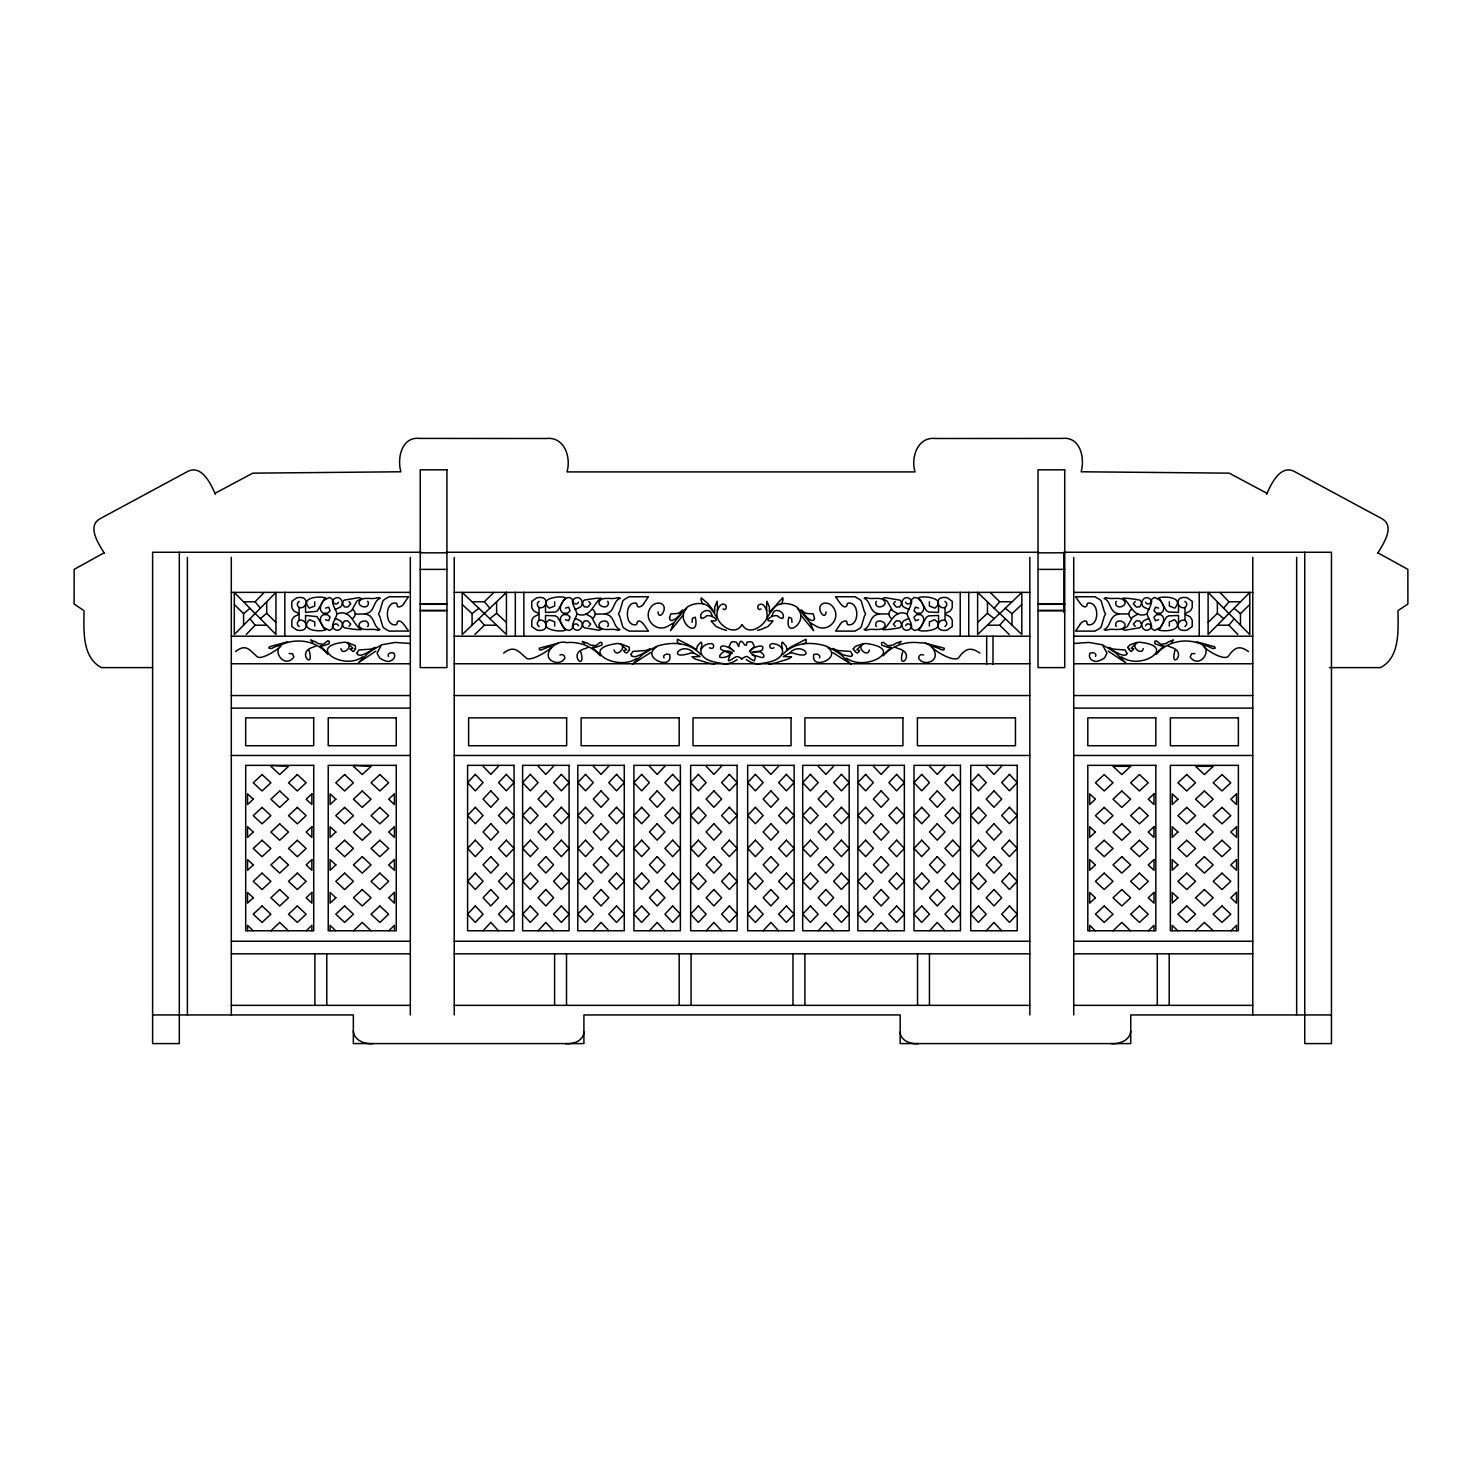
<?xml version="1.0" encoding="UTF-8"?>
<svg xmlns="http://www.w3.org/2000/svg" width="1482" height="1482" viewBox="0 0 1482 1482"><rect width="100%" height="100%" fill="white"/><g stroke="black" fill="none" stroke-linecap="round" stroke-linejoin="round"><path stroke-width="1.5" d="M738.592 646.467C741.148 632.314 745.613 652.802 747.021 642.206L749.596 641.706A12.338 12.338 0 0 1 752.319 642.188L754.412 646.56L749.466 651.469C750.929 647.467 767.305 642.114 761.767 650.468C736.461 657.86 761.489 645.43 763.897 656.063L763.582 657.36L761.285 657.471L751.93 654.581L755.468 656.748L754.375 660.861C746.428 657.804 749.262 653.784 741.389 659.008M583.908 1032.083C583.463 1040.864 573.126 1044.439 565.587 1043.587M1130.747 1030.879C1130.266 1040.457 1119.077 1044.477 1110.833 1043.587M325.503 608.12L328.708 607.157L330.097 610.862L327.485 613.178L323.261 613.196C317.852 609.899 321.149 604.008 323.687 600.414L329.467 597.376L332.635 599.413C331.542 604.526 335.803 608.676 336.951 613.937C335.803 619.198 331.542 623.348 332.635 628.461L329.467 630.498L323.687 627.46C321.149 623.866 317.852 617.975 323.261 614.678L327.485 614.697L330.097 617.012L328.708 620.717L325.503 619.754M545.506 605.49L545.506 612.418L555.398 612.01L557.64 610.64L564.012 599.562A34.179 34.179 0 0 1 565.92 598.339L569.421 597.376L572.589 599.413C571.367 604.675 576.239 608.769 576.868 614.27C575.535 619.346 571.552 623.459 572.589 628.461L569.421 630.498L565.846 629.517A34.179 34.179 0 0 1 564.012 628.312L557.64 617.234L555.398 615.864L545.524 615.456L545.506 622.384M938.569 622.384L938.569 615.456L928.677 615.864L926.417 617.234L920.063 628.312A34.179 34.179 0 0 1 918.136 629.535L914.635 630.498L911.486 628.461C912.56 623.348 908.299 619.198 907.151 613.937C908.299 608.676 912.56 604.526 911.486 599.413L914.635 597.376L918.229 598.357A34.179 34.179 0 0 1 920.063 599.562L926.417 610.64L928.677 612.01L938.551 612.418L938.569 605.49M1158.572 619.754L1155.367 620.717L1153.959 617.012L1156.571 614.697L1160.814 614.678C1166.204 617.975 1162.925 623.866 1160.369 627.46L1154.608 630.498L1151.44 628.461C1152.514 623.348 1148.272 619.198 1147.105 613.937C1148.272 608.676 1152.514 604.526 1151.44 599.413L1154.608 597.376L1160.369 600.414C1162.925 604.008 1166.204 609.899 1160.814 613.196L1156.571 613.178L1153.959 610.862L1155.367 607.157L1158.572 608.12M791.981 622.329L791.629 618.383L788.813 617.197C783.422 640.761 809.969 621.273 797.409 608.435M338.507 602.174C336.84 606.49 330.356 602.34 334.043 598.932C340.971 593.541 346.214 605.86 338.229 608.065A26.695 26.695 0 0 1 335.488 609.287L335.228 609.398M578.462 602.174C576.794 606.49 570.329 602.34 574.016 598.932C580.944 593.541 586.168 605.86 578.184 608.065A26.695 26.695 0 0 1 575.442 609.287L575.201 609.398M905.595 625.7C907.28 621.384 913.746 625.534 910.059 628.942C903.131 634.333 897.907 622.014 905.873 619.809A26.695 26.695 0 0 1 908.633 618.587L908.874 618.494M1145.567 625.7C1147.235 621.384 1153.7 625.534 1150.013 628.942C1143.085 634.333 1137.861 622.014 1145.845 619.809A26.695 26.695 0 0 1 1148.587 618.587L1148.828 618.494M717.103 610.343L717.14 610.176A34.66 34.66 0 0 0 717.584 608.287L717.103 601.266L714.732 606.953L714.713 612.344L707.822 603.507L701.264 597.857A26.88 26.88 0 0 0 701.06 599.858L702.079 603.081A8.262 8.262 0 0 0 703.024 603.73L703.079 603.767M761.044 609.009L759.303 609.658L757.95 608.194A4.705 4.705 0 0 1 758.173 605.434C764.823 599.728 769.325 614.919 766.009 619.809C761.359 627.738 748.188 635.426 742.186 624.756M1095.494 656.396L1095.735 655.822A2.26 2.26 0 0 0 1095.476 653.97L1093.401 652.617L1090.159 653.043C1086.954 658.397 1094.438 663.51 1099.292 660.602A17.562 17.562 0 0 0 1104.59 657.786L1106.98 653.173L1103.071 645.856M565.457 608.12L568.662 607.157L570.07 610.862L567.458 613.178L563.216 613.196C557.806 609.899 561.104 604.008 563.66 600.414C574.96 594.06 533.335 596.153 549.34 608.157L554.676 606.008L554.676 601.785M918.618 619.754L915.394 620.717L914.005 617.012L916.617 614.697L920.859 614.678C926.25 617.975 922.971 623.866 920.415 627.46C909.411 633.796 950.536 631.758 934.734 619.717L929.399 621.866L929.381 626.089M819.416 657.841L819.694 657.267A2.186 2.186 0 0 0 819.398 655.415L817.249 654.062L813.84 654.47C809.95 671.253 843.128 657.952 827.382 647.301M771.677 616.086L771.733 615.938A32.974 32.974 0 0 1 772.604 614.233C774.03 606.768 785.349 611.862 783.144 617.457M700.764 648.745L700.819 648.634A16.524 16.524 0 0 0 701.449 647.208L701.912 643.873A4.427 4.427 0 0 0 700.949 642.077L697.262 646.189L696.503 649.764A201.293 201.293 0 0 0 692.094 646.671L677.515 639.279A11.282 11.282 0 0 0 677.311 640.261L677.33 642.317L679.145 643.41A16.45 16.45 0 0 0 680.09 643.744L680.164 643.762M766.954 618.013L769.843 613.307A77.675 77.675 0 0 1 773.956 607.99C779.069 601.544 790.128 602.785 796.482 606.823A27.936 27.936 0 0 1 797.742 607.898L808.802 621.088A35.383 35.383 0 0 1 811.043 624.811L813.581 630.702L801.095 615.363M1266.536 494.395C1270.871 484.614 1280.226 463.885 1294.601 471.609L1381.872 518.681C1395.822 526.314 1382.65 544.876 1377.556 553.453M658.027 611.899C658.823 622.051 669.382 606.972 661.083 603.582A3.816 3.816 0 0 0 659.601 603.081L656.452 603.322A9.281 9.281 0 0 0 651.302 606.638C641.595 618.531 656.619 634.111 668.864 625.589A41.329 41.329 0 0 0 673.217 623.014L673.588 622.755M340.916 648.505C341.934 656.934 355.958 644.948 345.176 642.188C304.829 645.707 343.379 671.457 362.682 656.73M774.03 647.745C768.713 650.802 767.972 642.021 774.178 643.799A10.856 10.856 0 0 1 778.847 645.43L780.236 646.523A7.818 7.818 0 0 1 782.644 651.413C781.255 661.38 766.398 662.528 758.376 663.936A21.897 21.897 0 0 1 749.577 661.694L746.372 659.675M741.889 624.756C735.554 635.926 720.882 627.071 717.418 618.05C715.324 613.252 719.919 599.802 725.902 605.434A4.705 4.705 0 0 1 726.124 608.194L724.772 609.658L723.031 609.009M682.98 615.363L670.494 630.702L673.032 624.811A35.383 35.383 0 0 1 675.273 621.088L686.333 607.898A27.936 27.936 0 0 1 687.574 606.823C693.947 602.803 705.006 601.544 710.1 607.99A77.675 77.675 0 0 1 714.231 613.307L717.103 618.013M1215.129 647.986L1214.629 646.782L1196.567 641.78M1175.004 650.32C1168.928 671.216 1188.805 652.136 1170.761 647.134A49.814 49.814 0 0 0 1167.964 645.948L1167.723 645.856M1223.687 608.231L1228.948 601.766L1240.304 601.766M1217.556 625.2L1228.911 625.2L1234.154 618.735M902.76 651.747C896.388 672.735 917.191 653.469 898.314 648.579A53.593 53.593 0 0 0 895.387 647.375L895.128 647.282M994.163 608.231L999.739 601.766L1011.798 601.766M987.642 625.2L999.702 625.2L1005.278 618.735M789.628 653.099L789.999 652.691A25.842 25.842 0 0 1 791.647 651.098C803.929 642.54 816.304 661.028 792.462 652.932A11.708 11.708 0 0 0 788.887 653.506L783.293 656.526L788.461 656.73A75.341 75.341 0 0 1 791.536 656.822L790.943 657.341A41.533 41.533 0 0 1 788.165 659.064L775.086 663.047A193.623 193.623 0 0 1 769.454 663.88L768.954 663.955M314.758 626.052L314.721 621.866L309.386 619.717C298.401 631.462 323.15 632.073 325.966 629.535A34.179 34.179 0 0 1 324.058 628.312L317.074 616.623L305.57 615.456M1169.354 601.785L1169.354 606.008L1174.689 608.157C1185.656 596.412 1160.925 595.801 1158.109 598.339A34.179 34.179 0 0 1 1160.017 599.562L1166.371 610.64L1168.631 612.01L1178.505 612.418L1178.523 605.49M538.188 930.733L545.839 922.397L553.49 930.733M593.374 930.733L601.025 922.397L608.769 930.64M763.249 930.733L770.899 922.397L778.55 930.733M873.472 930.733L881.123 922.397L888.774 930.733M929.585 930.733L937.235 922.397L944.886 930.733M986.308 930.733L993.959 922.397L1001.61 930.733M483.817 765.36L483.058 766.175L490.82 774.401L498.563 766.175L497.785 765.36M538.837 765.36L538.077 766.175L545.839 774.401L553.583 766.175L552.805 765.36M594.041 765.36L593.282 766.175L601.044 774.401L608.769 766.175L608.009 765.36M650.153 765.36L649.394 766.175L657.156 774.401L664.899 766.175L664.121 765.36M706.877 765.36L706.117 766.175L713.879 774.401L721.623 766.175L720.845 765.36M763.897 765.36L763.137 766.175L770.899 774.401L778.643 766.175L777.883 765.36M818.935 765.36L818.157 766.175L825.937 774.401L833.662 766.175L832.903 765.36M874.121 765.36L873.361 766.175L881.123 774.401L888.867 766.175L888.088 765.36M930.233 765.36L929.473 766.175L937.235 774.401L944.979 766.175L944.201 765.36M986.975 765.36L986.197 766.175L993.977 774.401L1001.702 766.175L1000.943 765.36M243.77 601.766L255.126 601.766L264.037 592.504M246.253 634.463L255.163 625.2L266.519 625.2M1156.293 654.451C1166.26 641.91 1183.877 638.149 1198.716 643.151C1215.425 647.634 1199.883 670.346 1190.194 657.045L1191.584 653.71L1194.9 653.562M498.452 930.733L490.801 922.397L483.151 930.733M664.788 930.733L657.137 922.397L649.487 930.733M721.53 930.733L713.879 922.397L706.229 930.733M833.569 930.733L825.919 922.397L818.268 930.733M782.718 654.581C793.518 642.28 811.358 641.41 826.03 646.078A42.274 42.274 0 0 1 827.697 646.819L834.737 650.654A130.101 130.101 0 0 1 841.016 654.711L851.094 664.195L832.773 652.562M1208.238 622.347L1217.37 613.307L1217.37 601.766M1240.471 625.2L1240.471 613.659L1249.604 604.619M883.142 655.896C892.405 645.022 906.854 640.854 920.767 642.929C933.03 641.039 942.848 660.361 927.047 662.51A10.745 10.745 0 0 1 920.785 660.787L918.673 658.49L918.97 656.452A3.557 3.557 0 0 1 921.582 654.562L923.582 654.988M1157.775 651.987L1163.944 645.856A50.592 50.592 0 0 0 1160.517 645.819L1154.83 643.688L1154.811 641.243L1156.386 640.854L1160.684 644.318L1166.112 643.521A31.659 31.659 0 0 1 1168.446 641.873L1173.503 639.983L1171.299 642.336M472.258 601.766L484.318 601.766L493.784 592.504M474.907 634.463L484.373 625.2L496.414 625.2M352.79 618.439L352.883 618.346A15.32 15.32 0 0 0 353.846 617.309L354.809 615.845A8.892 8.892 0 0 0 355.198 614.159L364.831 613.956A26.25 26.25 0 0 1 366.684 614.437C374.668 616.123 373.334 627.09 379.985 629.591A11.486 11.486 0 0 1 378.058 630.276C372.63 628.146 367.592 630.554 361.96 628.831C352.475 623.125 369.111 616.234 368.407 625.571A3.075 3.075 0 0 1 367.517 626.534M592.763 618.439L592.837 618.346A15.32 15.32 0 0 0 593.8 617.309L594.764 615.845A8.892 8.892 0 0 0 595.153 614.159L604.786 613.956A26.25 26.25 0 0 1 606.657 614.437C614.678 616.104 613.252 627.127 619.939 629.591A11.486 11.486 0 0 1 618.031 630.276C612.603 628.146 607.546 630.554 601.914 628.831C592.43 623.125 609.065 616.234 608.361 625.571A3.075 3.075 0 0 1 607.49 626.534M891.219 609.528L891.312 609.435A15.32 15.32 0 0 0 890.256 610.565L889.311 612.029A8.892 8.892 0 0 0 888.904 613.715L888.904 614.159A8.892 8.892 0 0 0 889.311 615.845L890.256 617.309A15.32 15.32 0 0 0 891.219 618.346L891.312 618.439M1131.174 609.528L1131.266 609.435A15.32 15.32 0 0 0 1130.229 610.565L1129.265 612.029A8.892 8.892 0 0 0 1128.858 613.715L1128.876 614.159A8.892 8.892 0 0 0 1129.265 615.845L1130.229 617.309A15.32 15.32 0 0 0 1131.174 618.346L1131.266 618.439M999.868 613.233L977.62 634.481L977.62 592.43L999.813 613.641M999.572 613.733L1021.82 592.485L1021.82 634.537L999.628 613.326M271.021 930.752L279.709 922.415L288.397 930.752M884.698 653.414L891.164 647.282A55.556 55.556 0 0 0 887.57 647.264L881.623 645.115L881.586 642.669L883.235 642.28L887.737 645.744L893.424 644.948A33.215 33.215 0 0 1 895.888 643.299L901.167 641.41L899.037 643.651M1113.112 930.752L1121.818 922.415L1130.507 930.752M1195.659 930.752L1204.366 922.415L1213.165 930.659M554.676 626.089L554.676 621.866L549.34 619.717C533.483 631.74 574.738 633.796 563.66 627.46C561.104 623.866 557.806 617.975 563.216 614.678L567.458 614.697L570.07 617.012L568.662 620.717L565.457 619.754M388.858 930.752L394.416 925.287L394.416 930.752M929.381 601.785L929.399 606.008L934.734 608.157C950.592 596.135 909.337 594.078 920.415 600.414C922.971 604.008 926.25 609.899 920.859 613.196L916.617 613.178L914.005 610.862L915.394 607.157L918.618 608.12M977.749 622.347L987.457 613.307L987.457 601.766M1011.984 625.2L1011.984 613.659L1021.691 604.619M1148.42 930.752L1153.978 925.287L1153.978 930.752M614.104 649.931C615.808 658.842 629.72 645.355 617.901 643.447C576.053 648.579 618.124 672.328 636.908 658.175M686.666 608.435C674.088 621.273 700.634 640.761 695.262 617.197L692.427 618.383L692.075 622.329M253.107 930.752L247.55 925.287L247.55 930.752M335.654 930.752L330.097 925.287L330.097 930.752M370.945 930.752L362.256 922.415L353.568 930.752M1095.198 930.752L1089.659 925.287L1089.659 930.752M1177.745 930.752L1172.206 925.287L1172.206 930.752M782.292 598.283L769.362 612.344L769.343 606.953L766.954 601.266L766.49 608.287A34.66 34.66 0 0 0 766.916 610.176L766.954 610.343M243.585 625.2L243.585 613.659L249.939 608.324M260.332 618.642L266.704 613.307L266.704 601.766M472.073 625.2L472.073 613.659L478.834 608.324M489.857 618.642L496.618 613.307L496.618 601.766M737.11 659.675L733.905 661.694A21.897 21.897 0 0 1 725.106 663.936C717.084 662.547 702.227 661.38 700.819 651.413A7.818 7.818 0 0 1 703.246 646.523L704.617 645.43A10.856 10.856 0 0 1 709.304 643.799C715.51 642.021 714.75 650.802 709.433 647.745M375.835 651.117L358.366 662.769L367.869 653.358A123.784 123.784 0 0 1 373.816 649.32L380.67 645.392A39.884 39.884 0 0 1 382.208 644.67L395.342 642.428L410.329 643.521M782.7 597.931L782.811 597.857A26.88 26.88 0 0 1 782.996 599.858L781.977 603.081A8.262 8.262 0 0 1 781.051 603.73L781.051 603.73M650.691 652.562L632.388 664.195L642.447 654.711A130.101 130.101 0 0 1 648.745 650.654L655.785 646.819A42.274 42.274 0 0 1 657.452 646.078C672.124 641.41 689.964 642.28 700.764 654.581M539.152 601.359L537.781 602.674A2.983 2.983 0 0 0 537.466 605.286L538.225 606.712A3.186 3.186 0 0 0 539.022 607.453C543.042 609.306 547.729 604.119 545.58 600.21A4.279 4.279 0 0 0 543.598 598.135L541.263 597.505A12.93 12.93 0 0 0 536.725 597.857L531.779 601.359L531.816 607.546A12.301 12.301 0 0 0 534.168 611.232L539.04 613.585L539.04 607.509M380.152 598.357C373.056 600.784 374.798 611.788 366.684 613.437A26.25 26.25 0 0 1 364.831 613.918L364.831 613.918M620.106 598.357C612.937 600.747 614.808 611.825 606.657 613.437A26.25 26.25 0 0 1 604.786 613.918L604.619 613.937M299.197 601.359L297.826 602.674A2.983 2.983 0 0 0 297.512 605.286L298.271 606.712A3.186 3.186 0 0 0 299.068 607.453C303.088 609.306 307.774 604.119 305.625 600.21A4.279 4.279 0 0 0 303.643 598.135L301.309 597.505A12.93 12.93 0 0 0 296.752 597.857L291.824 601.359L291.861 607.546A12.301 12.301 0 0 0 294.196 611.232L299.086 613.585L299.086 607.509M944.923 626.515L946.276 625.2A2.983 2.983 0 0 0 946.609 622.588L945.849 621.162A3.186 3.186 0 0 0 945.053 620.421C941.033 618.568 936.346 623.755 938.477 627.664A4.279 4.279 0 0 0 940.459 629.739L942.811 630.369A12.93 12.93 0 0 0 947.35 630.017L952.278 626.515L952.259 620.328A12.301 12.301 0 0 0 949.906 616.642L945.071 614.289L945.016 620.365M1184.878 626.515L1186.248 625.2A2.983 2.983 0 0 0 1186.563 622.588L1185.804 621.162A3.186 3.186 0 0 0 1185.007 620.421C1180.987 618.568 1176.3 623.755 1178.449 627.664A4.279 4.279 0 0 0 1180.432 629.739L1182.766 630.369A12.93 12.93 0 0 0 1187.304 630.017L1192.232 626.515L1192.213 620.328A12.301 12.301 0 0 0 1189.861 616.642L1184.989 614.289L1184.989 620.365M289.175 653.562L292.491 653.71L293.862 657.045C284.192 670.346 268.65 647.634 285.341 643.151C300.179 638.149 317.815 641.91 327.781 654.451M104.092 552.823L74.137 569.384L74.1 604.008L84.011 610.658C83.955 629.702 81.529 657.045 101.424 667.604L152.609 667.604M214.909 493.358L252.811 473.147L400.881 471.776C396.935 458.142 401.696 436.319 419.721 438.413L546.413 438.505C564.457 436.43 571.311 457.419 566.976 471.906L915.024 471.906C910.689 457.419 917.543 436.43 935.587 438.505L1062.279 438.413C1080.304 436.319 1085.065 458.142 1081.119 471.776L1229.189 473.147L1267.091 493.358M559.9 654.988L561.9 654.562A3.557 3.557 0 0 1 564.512 656.452L564.809 658.49L562.697 660.787A10.745 10.745 0 0 1 556.417 662.51C538.318 658.879 553.935 638.649 566.735 642.632C579.481 641.373 591.892 646.319 600.34 655.896M349.03 626.312L350.752 624.126L347.733 620.81L344.361 620.995L342.731 623.922A4.076 4.076 0 0 0 344.454 627.812C349.937 628.757 355.717 629.776 361.182 629.683C353.661 625.497 350.864 608.435 336.951 613.937M1135.212 601.507L1133.322 603.748L1136.342 607.064L1139.714 606.879L1141.344 603.952A4.076 4.076 0 0 0 1139.621 600.062C1134.119 599.117 1128.339 598.117 1122.874 598.191C1130.303 602.303 1133.248 619.457 1147.105 613.937M380.985 645.856L377.076 653.173L379.485 657.786A17.562 17.562 0 0 0 384.764 660.602C389.618 663.51 397.12 658.397 393.897 653.043L390.655 652.617L388.599 653.97A2.26 2.26 0 0 0 388.321 655.822L388.58 656.396M656.1 647.301C640.354 657.952 673.532 671.253 669.642 654.47L666.233 654.062L664.066 655.396A2.186 2.186 0 0 0 663.788 657.267L664.047 657.841M539.022 620.421C543.042 618.568 547.729 623.755 545.58 627.664A4.279 4.279 0 0 1 543.598 629.739L541.263 630.369A12.93 12.93 0 0 1 536.725 630.017L531.779 626.515L531.816 620.328A12.301 12.301 0 0 1 534.168 616.642L539.04 614.289L539.04 620.365A3.186 3.186 0 0 0 538.225 621.162L537.466 622.588A2.983 2.983 0 0 0 537.781 625.2L539.152 626.515M345.88 613.937L351.512 610.751L356.884 601.136L361.589 598.617L359.366 597.598L344.454 600.062A4.076 4.076 0 0 0 342.731 603.952L344.361 606.879L347.733 607.064L350.752 603.748L349.03 601.562M576.924 613.937C590.781 619.457 593.708 602.303 601.155 598.191C595.69 598.098 589.91 599.117 584.408 600.062A4.076 4.076 0 0 0 582.685 603.952L584.316 606.879L587.687 607.064L590.707 603.748L588.817 601.507M907.151 613.937C893.275 608.417 890.349 625.571 882.92 629.683C888.385 629.776 894.165 628.757 899.667 627.812A4.076 4.076 0 0 0 901.389 623.922L899.759 620.995L896.369 620.81L893.368 624.126L895.258 626.367M1138.195 613.937L1132.563 617.123L1127.191 626.738L1122.485 629.257L1124.69 630.276L1139.621 627.812A4.076 4.076 0 0 0 1141.344 623.922L1139.714 620.995L1136.342 620.81L1133.322 624.126L1135.212 626.367M588.817 626.367L590.707 624.126L587.687 620.81L584.316 620.995L582.685 623.922A4.076 4.076 0 0 0 584.408 627.812L599.339 630.276L601.544 629.257L596.838 626.738L591.466 617.123L585.835 613.937M895.258 601.507L893.368 603.748L896.369 607.064L899.759 606.879L901.389 603.952A4.076 4.076 0 0 0 899.667 600.062L884.735 597.598L882.531 598.617L887.236 601.136L892.59 610.751L898.24 613.937M316.351 645.856L316.092 645.948A49.814 49.814 0 0 0 313.295 647.134C295.27 652.136 315.129 671.216 309.053 650.32M588.354 647.282L588.095 647.375A53.593 53.593 0 0 0 585.168 648.579C566.532 653.247 586.742 672.791 580.833 651.876M1073.728 643.521L1088.733 642.428L1101.848 644.67A39.884 39.884 0 0 1 1103.386 645.392L1110.24 649.32A123.784 123.784 0 0 1 1116.205 653.358L1125.709 662.769L1108.24 651.117M803.3 643.762L803.392 643.744A16.45 16.45 0 0 0 804.337 643.41L806.152 642.317L806.171 640.261A11.282 11.282 0 0 0 805.967 639.279L791.388 646.671A201.293 201.293 0 0 0 786.979 649.764L786.238 646.282L782.515 642.077A4.427 4.427 0 0 0 781.57 643.873L782.033 647.208A16.524 16.524 0 0 0 782.663 648.634L782.718 648.745M235.49 651.617C246.253 643.058 249.55 650.283 257.553 657.008C264.518 660.972 297.011 636.26 271.484 648.523A16.228 16.228 0 0 1 269.724 648.375L269.372 648.301M287.508 641.78L269.446 646.782L268.946 647.986M757.58 630.387L757.913 630.295A74.396 74.396 0 0 0 761.748 629.183L767.954 626.497L773.048 621.014A26.713 26.713 0 0 0 770.862 620.865C761.767 621.718 775.938 611.64 779.236 617.42A98.534 98.534 0 0 1 781.792 618.402L782.237 618.55A6.039 6.039 0 0 0 783.144 617.457M503.639 653.062C514.699 644.577 518.422 651.635 526.758 658.453C533.89 662.454 568.199 637.686 541.356 649.968A17.803 17.803 0 0 1 539.504 649.801L539.207 648.208L558.14 643.207M1214.703 648.301L1214.351 648.375A16.228 16.228 0 0 1 1212.591 648.523C1186.73 635.797 1221.001 662.973 1228.207 656.415C1234.413 647.671 1239.1 644.707 1248.585 651.617M888.607 613.937L879.289 613.956A26.25 26.25 0 0 0 877.418 614.437C869.452 616.142 870.731 627.071 864.117 629.591A11.486 11.486 0 0 0 866.044 630.276C871.472 628.146 876.51 630.554 882.16 628.831C891.627 623.125 875.01 616.234 875.714 625.571A3.075 3.075 0 0 0 876.584 626.534M1128.58 613.937L1119.243 613.956A26.25 26.25 0 0 0 1117.372 614.437C1109.444 616.142 1110.666 627.071 1104.09 629.591A11.486 11.486 0 0 0 1105.998 630.276C1111.426 628.146 1116.483 630.554 1122.115 628.831C1131.6 623.125 1114.964 616.234 1115.668 625.571A3.075 3.075 0 0 0 1116.539 626.534M421.536 552.267L152.609 552.267L152.609 1043.587L179.322 1043.587L179.322 552.267M446.045 552.267L1038.512 552.267M420.221 552.823L446.934 552.823M1038.03 552.823L1064.724 552.823M420.221 569.384L446.934 569.384M1038.03 569.384L1064.724 569.384M231.303 592.374L410.329 592.374M454.233 592.374L1029.842 592.374M1073.728 592.374L1252.772 592.374M420.221 604.008L446.934 604.008M1038.03 604.008L1064.724 604.008M420.221 604.285L446.934 604.285M1038.03 604.285L1064.724 604.285M420.221 610.454L446.934 610.454M1038.03 610.454L1064.724 610.454M420.221 610.658L446.934 610.658M1038.03 610.658L1064.724 610.658M305.57 612.418L317.074 611.251L324.039 599.562A34.179 34.179 0 0 1 325.966 598.339C323.15 595.801 298.401 596.412 309.386 608.157L314.721 606.008L314.758 601.822M231.303 636.204L410.329 636.204M454.233 636.204L1029.842 636.204M1073.728 636.204L1252.772 636.204M231.303 663.769L410.329 663.769M454.233 663.769L1029.842 663.769M1073.728 663.769L1252.772 663.769M1329.391 667.604L1380.576 667.604C1400.471 657.045 1398.045 629.702 1397.989 610.658L1407.9 604.008L1407.863 569.384L1377.908 552.823M231.303 695.54L410.329 695.54M454.233 695.54L1029.842 695.54M1073.728 695.54L1252.772 695.54M231.303 708.118L410.329 708.118M1073.728 708.118L1252.772 708.118M231.303 755.468L410.329 755.468M454.233 755.468L1029.842 755.468M1073.728 755.468L1252.772 755.468M231.303 941.237L410.329 941.237M454.233 941.237L1029.842 941.237M1073.728 941.237L1252.772 941.237M231.303 953.815L410.329 953.815M454.233 953.815L1029.842 953.815M1073.728 953.815L1252.772 953.815M231.303 1005.352L410.329 1005.352M454.233 1005.352L1029.842 1005.352M1073.728 1005.352L1252.772 1005.352M152.609 1014.948L353.364 1014.948L353.327 1043.587L583.908 1043.587L583.908 1014.948L900.167 1014.948L900.167 1043.587L1130.747 1043.587L1130.747 1014.948L1331.466 1014.948M918.47 1043.587C910.93 1044.439 900.611 1040.864 900.167 1032.083M373.242 1043.587C364.98 1044.477 353.809 1040.457 353.327 1030.879M595.449 613.937L595.153 613.715A8.892 8.892 0 0 0 594.764 612.029L593.8 610.565A15.32 15.32 0 0 0 592.837 609.528L592.837 609.528M355.495 613.937L355.198 613.715A8.892 8.892 0 0 0 354.791 612.029L353.846 610.565A15.32 15.32 0 0 0 352.883 609.528L352.883 609.528M1119.41 613.937L1119.243 613.918A26.25 26.25 0 0 1 1117.372 613.437C1109.351 611.881 1110.796 600.525 1104.071 598.469A11.486 11.486 0 0 1 1105.998 597.598C1111.426 599.728 1116.483 597.32 1122.115 599.043C1131.6 604.749 1114.964 611.64 1115.668 602.303A3.075 3.075 0 0 1 1116.539 601.34M879.456 613.937L879.289 613.918A26.25 26.25 0 0 1 877.418 613.437C869.378 611.77 870.842 600.747 864.117 598.283A11.486 11.486 0 0 1 866.044 597.598C871.472 599.728 876.51 597.32 882.16 599.043C891.627 604.749 875.01 611.64 875.714 602.303A3.075 3.075 0 0 1 876.584 601.34M714.528 663.955L714.028 663.88A193.623 193.623 0 0 1 708.396 663.047L695.317 659.064A41.533 41.533 0 0 1 692.539 657.341L691.946 656.822A75.341 75.341 0 0 1 695.021 656.73L700.189 656.526L694.595 653.506A11.708 11.708 0 0 0 691.02 652.932C667.178 661.028 679.553 642.54 691.835 651.098A25.842 25.842 0 0 1 693.465 652.691L693.854 653.099M742.093 659.008C735.609 654.118 735.739 657.749 729.088 660.861L728.292 660.175C732.33 647.041 731.608 659.064 719.9 657.36L719.585 656.063C726.699 642.762 743.871 661.361 720.604 649.153C719.4 642.039 732.219 648.505 734.016 651.469L729.07 646.56L731.163 642.188A12.338 12.338 0 0 1 733.886 641.706L736.461 642.206L738.573 646.448M925.342 643.207L944.275 648.208L943.978 649.801A17.803 17.803 0 0 1 942.126 649.968C914.931 637.241 951.111 664.455 958.502 657.86C965.004 649.005 970.08 646.245 979.843 653.062M726.495 630.387L726.161 630.295A74.396 74.396 0 0 1 722.308 629.183L716.102 626.497L711.101 620.995A26.713 26.713 0 0 1 713.194 620.865C722.308 621.718 708.137 611.64 704.839 617.42A98.534 98.534 0 0 0 702.283 618.402L701.912 618.55A6.039 6.039 0 0 1 700.912 617.457M846.555 658.175C865.358 672.328 907.41 648.579 865.562 643.447C853.743 645.355 867.674 658.823 869.378 649.931M1148.828 609.398L1148.587 609.287A26.695 26.695 0 0 1 1145.845 608.065C1137.064 605.508 1144.363 592.67 1150.643 599.673C1152.848 603.452 1146.92 605.86 1145.567 602.174M908.874 609.398L908.633 609.287A26.695 26.695 0 0 1 905.873 608.065C897.092 605.508 904.409 592.67 910.689 599.673C912.893 603.452 906.965 605.86 905.595 602.174M575.201 618.494L575.442 618.587A26.695 26.695 0 0 1 578.184 619.809C586.965 622.366 579.666 635.204 573.386 628.201C571.163 624.422 577.109 622.014 578.462 625.7M335.228 618.494L335.488 618.587A26.695 26.695 0 0 1 338.229 619.809C347.01 622.366 339.693 635.204 333.413 628.201C331.208 624.422 337.155 622.014 338.507 625.7M1121.392 656.73C1140.677 671.457 1179.246 645.707 1138.88 642.188C1127.932 645.281 1142.474 656.619 1143.196 648.523M1184.878 601.359L1186.248 602.674A2.983 2.983 0 0 1 1186.563 605.286L1185.804 606.712A3.186 3.186 0 0 1 1185.007 607.453C1180.987 609.306 1176.3 604.119 1178.449 600.21A4.279 4.279 0 0 1 1180.432 598.135L1182.766 597.505A12.93 12.93 0 0 1 1187.304 597.857L1192.232 601.359L1192.213 607.546A12.301 12.301 0 0 1 1189.861 611.232L1184.989 613.585L1184.989 607.509M944.923 601.359L946.276 602.674A2.983 2.983 0 0 1 946.609 605.286L945.849 606.712A3.186 3.186 0 0 1 945.053 607.453C941.033 609.306 936.346 604.119 938.477 600.21A4.279 4.279 0 0 1 940.459 598.135L942.811 597.505A12.93 12.93 0 0 1 947.35 597.857L952.278 601.359L952.259 607.546A12.301 12.301 0 0 1 949.906 611.232L945.071 613.585L945.016 607.509M299.197 626.515L297.826 625.2A2.983 2.983 0 0 1 297.512 622.588L298.271 621.162A3.186 3.186 0 0 1 299.068 620.421C303.088 618.568 307.774 623.755 305.625 627.664A4.279 4.279 0 0 1 303.643 629.739L301.309 630.369A12.93 12.93 0 0 1 296.752 630.017L291.824 626.515L291.861 620.328A12.301 12.301 0 0 1 294.196 616.642L299.086 614.289L299.086 620.365M584.63 643.762L582.315 641.41L587.594 643.299A33.215 33.215 0 0 1 590.058 644.948L595.745 645.744L600.229 642.28L601.896 642.669L601.859 645.115L595.912 647.245A55.556 55.556 0 0 0 592.318 647.282L598.784 653.414M312.776 642.336L310.572 639.983L315.61 641.873A31.659 31.659 0 0 1 317.963 643.521L323.391 644.318L327.67 640.854L329.263 641.243L329.226 643.688L323.539 645.819A50.592 50.592 0 0 0 320.131 645.856L326.281 651.987M810.487 622.755L810.839 623.014A41.329 41.329 0 0 0 815.211 625.589C827.438 634.111 842.461 618.531 832.754 606.638A9.281 9.281 0 0 0 827.604 603.322L824.455 603.081A3.816 3.816 0 0 0 822.992 603.563C814.748 606.916 825.103 622.051 826.067 611.936M1005.241 608.324L1011.984 613.659M987.457 613.307L994.2 618.642M1234.117 608.324L1240.471 613.659M1217.37 613.307L1223.724 618.642M1230.968 930.752L1236.525 925.287L1236.525 930.752M306.311 930.752L311.868 925.287L311.868 930.752M1169.298 626.052L1169.354 621.866L1174.689 619.717C1185.656 631.462 1160.925 632.073 1158.109 629.535A34.179 34.179 0 0 0 1160.017 628.312L1166.371 617.234L1168.631 615.864L1178.505 615.456L1178.523 622.384M496.618 613.307L506.307 622.347M462.384 604.619L472.073 613.659M990.272 592.504L999.739 601.766M999.702 625.2L1009.168 634.463M266.704 613.307L275.837 622.347M234.452 604.619L243.585 613.659M1228.837 613.326L1249.771 634.592L1249.734 592.485L1208.108 634.481L1208.108 592.43L1229.023 613.641M255.015 613.233L275.948 634.481L275.948 592.43L234.286 634.592L234.341 592.485L255.275 613.733M1220.038 592.504L1228.948 601.766M1228.911 625.2L1237.822 634.463M484.318 601.766L489.912 608.231M478.779 618.735L484.373 625.2M255.126 601.766L260.387 608.231M249.902 618.735L255.163 625.2M700.912 617.457C698.726 611.862 710.026 606.786 711.471 614.233A32.974 32.974 0 0 1 712.323 615.938L712.397 616.086M215.464 494.395C211.129 484.614 201.774 463.885 187.399 471.609L100.128 518.681C86.178 526.314 99.35 544.876 104.444 553.453M1304.753 552.267L1304.753 1043.587L1331.466 1043.587L1331.466 552.267L1063.835 552.267L1063.835 612.418M1296.657 557.362L1296.657 1014.948M1252.772 557.362L1252.772 1014.948M1199.234 592.374L1199.234 636.204M1169.205 953.815L1169.205 1005.352M1157.294 953.815L1157.294 1005.352M1073.728 557.362L1073.728 1014.948M1029.842 557.362L1029.842 1014.948M992.996 636.204L992.996 664.214M986.679 636.204L986.679 664.214M968.746 592.374L968.746 636.204M960.225 592.374L960.225 636.204M929.455 953.815L929.455 1005.352M917.543 953.815L917.543 1005.352M804.893 953.815L804.893 1005.352M792.981 953.815L792.981 1005.352M691.094 953.815L691.094 1005.352M679.182 953.815L679.182 1005.352M566.513 953.815L566.513 1005.352M554.601 953.815L554.601 1005.352M523.85 592.374L523.85 636.204M515.328 592.374L515.328 636.204M454.233 557.362L454.233 1014.948M410.329 557.362L410.329 1014.948M326.781 953.815L326.781 1005.352M314.869 953.815L314.869 1005.352M305.551 605.49L305.551 612.418M305.551 615.456L305.551 622.384M284.84 592.374L284.84 636.204M231.303 557.362L231.303 1014.948M187.399 557.362L187.399 1014.948M379.985 598.283A11.486 11.486 0 0 0 378.058 597.598C372.63 599.728 367.592 597.32 361.96 599.043C352.475 604.749 369.111 611.64 368.407 602.303A3.075 3.075 0 0 0 367.517 601.34M619.939 598.283A11.486 11.486 0 0 0 618.031 597.598C612.603 599.728 607.546 597.32 601.914 599.043C592.43 604.749 609.065 611.64 608.361 602.303A3.075 3.075 0 0 0 607.49 601.34M669.531 617.809C669.938 624.589 678.385 616.957 679.868 614.233A50.925 50.925 0 0 0 682.48 610.769L683.054 609.917L679.201 612.751A8.503 8.503 0 0 1 675.459 613.641L670.883 613.844L669.531 617.809M356.995 652.988L357.959 654.914A4.872 4.872 0 0 1 359.348 655.044C362.256 657.045 379.522 645.17 374.427 647.764A23.971 23.971 0 0 1 370.537 649.153L358.903 649.968L356.995 652.988M630.962 654.414L631.98 656.341A5.354 5.354 0 0 1 633.425 656.47C636.389 658.508 654.599 646.578 649.227 649.19A25.898 25.898 0 0 1 645.152 650.579L632.962 651.413L630.962 654.414M350.197 649.19L353.29 651.654L354.643 649.968A11.597 11.597 0 0 0 354.809 648.931L354.828 648.875A2.223 2.223 0 0 0 355.569 648.82L355.31 645.689L347.066 642.336L352.883 648.282L351.123 648.875A9.133 9.133 0 0 1 350.289 648.875L350.197 649.19M623.829 650.617L624.904 652.302A7.28 7.28 0 0 0 626.553 652.988L628.498 651.413A11.096 11.096 0 0 0 628.664 650.376L628.683 650.32A2.427 2.427 0 0 0 629.461 650.265L629.202 647.115L620.569 643.762L626.645 649.709L624.793 650.32A10.041 10.041 0 0 1 623.922 650.32L623.829 650.617M1127.728 647.412L1128.506 648.82A2.223 2.223 0 0 0 1129.247 648.875L1129.265 648.931A11.597 11.597 0 0 0 1129.432 649.968L1131.266 651.543L1133.823 648.949A9.133 9.133 0 0 1 1132.952 648.875L1131.192 648.282L1136.99 642.336L1129.932 644.874L1127.728 647.412M853.206 648.838L854.021 650.265A2.427 2.427 0 0 0 854.799 650.32L854.818 650.376A11.096 11.096 0 0 0 854.984 651.413L856.911 652.988A7.28 7.28 0 0 0 858.578 652.302L859.579 650.32A10.041 10.041 0 0 1 858.689 650.32L856.837 649.709L862.913 643.762L855.522 646.319L853.206 648.838M403.697 603.711C403.308 605.916 397.12 608.713 397.176 605.675A3.89 3.89 0 0 0 396.454 603.23C384.375 600.414 384.375 627.46 396.454 624.644A3.89 3.89 0 0 0 397.176 622.199C400.64 617.086 406.772 629.294 408.569 631.036L389.099 631.11L384.542 628.498A6.465 6.465 0 0 1 382.764 626.553L379.762 616.271A87.049 87.049 0 0 0 378.54 614.122L378.54 613.752A87.049 87.049 0 0 0 379.762 611.603L382.764 601.322A6.465 6.465 0 0 1 384.56 599.376L389.099 596.764L408.495 596.746L403.697 603.711M643.651 603.711C643.169 605.897 637.316 608.694 637.149 605.675A3.89 3.89 0 0 0 636.408 603.23C624.348 600.414 624.348 627.46 636.408 624.644A3.89 3.89 0 0 0 637.149 622.199C640.595 617.068 646.874 629.424 648.449 631.128L629.072 631.11L624.515 628.498A6.465 6.465 0 0 1 622.718 626.553L619.717 616.271A87.049 87.049 0 0 0 618.494 614.122L618.494 613.752A87.049 87.049 0 0 0 619.717 611.603L622.718 601.322A6.465 6.465 0 0 1 624.515 599.376L629.072 596.764L648.449 596.746L643.651 603.711M840.424 623.941L835.626 631.128L855.003 631.11L859.56 628.498A6.465 6.465 0 0 0 861.357 626.553L864.358 616.271A87.049 87.049 0 0 1 865.581 614.122L865.581 613.752A87.049 87.049 0 0 1 864.358 611.603L861.357 601.322A6.465 6.465 0 0 0 859.56 599.376L855.003 596.764L835.626 596.746C837.2 598.469 843.462 610.806 846.926 605.675A3.89 3.89 0 0 1 847.648 603.23C859.819 600.562 859.801 627.312 847.648 624.644A3.89 3.89 0 0 1 846.926 622.199C846.87 619.235 841.202 621.903 840.424 623.941M1080.378 623.941L1075.58 631.128L1094.957 631.11L1099.514 628.498A6.465 6.465 0 0 0 1101.311 626.553L1104.312 616.271A87.049 87.049 0 0 1 1105.535 614.122L1105.535 613.752A87.049 87.049 0 0 1 1104.312 611.603L1101.311 601.322A6.465 6.465 0 0 0 1099.514 599.376L1094.957 596.764L1075.58 596.746C1077.247 598.598 1083.435 610.788 1086.88 605.675A3.89 3.89 0 0 1 1087.621 603.23C1099.774 600.506 1099.774 627.368 1087.621 624.644A3.89 3.89 0 0 1 1086.88 622.199C1086.825 619.235 1081.156 621.903 1080.378 623.941M814.544 618.605C812.858 624.089 805.93 616.605 804.207 614.233A50.925 50.925 0 0 1 801.595 610.769L801.021 609.917L804.874 612.751A8.503 8.503 0 0 0 808.616 613.641L813.192 613.844L814.544 618.605M1127.08 653.581L1126.098 654.914A4.872 4.872 0 0 0 1124.727 655.044C1121.818 657.045 1104.535 645.133 1109.648 647.764A23.971 23.971 0 0 0 1113.519 649.153L1125.153 649.968L1127.08 653.581M852.52 655.007L851.502 656.341A5.354 5.354 0 0 0 850.057 656.47L843.165 654.803L832.68 648.431L834.255 649.19A25.898 25.898 0 0 0 838.33 650.579L850.52 651.413L852.52 655.007M475.314 774.401L467.571 782.626L475.314 790.851L483.076 782.626L475.314 774.401M475.314 807.301L467.571 815.508L475.314 823.733L483.076 815.508L475.314 807.301M490.82 790.851L483.076 799.076L490.82 807.301L498.563 799.076L490.82 790.851M506.325 774.401L498.563 782.626L506.325 790.851L514.069 782.626L506.325 774.401M530.334 774.401L522.59 782.626L530.334 790.851L538.096 782.626L530.334 774.401M475.314 840.183L467.571 848.408L475.314 856.633L483.076 848.408L475.314 840.183M490.82 823.733L483.076 831.958L490.82 840.183L498.563 831.958L490.82 823.733M506.325 807.301L498.563 815.508L506.325 823.733L514.069 815.508L506.325 807.301M530.334 807.301L522.59 815.508L530.334 823.733L538.096 815.508L530.334 807.301M545.839 790.851L538.096 799.076L545.839 807.301L553.601 799.076L545.839 790.851M561.345 774.401L553.601 782.626L561.345 790.851L569.107 782.626L561.345 774.401M475.314 873.083L467.571 881.29L475.314 889.515L483.076 881.29L475.314 873.083M490.82 856.633L483.076 864.858L490.82 873.083L498.563 864.858L490.82 856.633M506.325 840.183L498.563 848.408L506.325 856.633L514.069 848.408L506.325 840.183M585.538 774.401L577.795 782.626L585.538 790.851L593.282 782.626L585.538 774.401M530.334 840.183L522.59 848.408L530.334 856.633L538.096 848.408L530.334 840.183M545.839 823.733L538.096 831.958L545.839 840.183L553.601 831.958L545.839 823.733M561.345 807.301L553.601 815.508L561.345 823.733L569.107 815.508L561.345 807.301M475.314 905.965L467.571 914.19L475.314 922.415L483.076 914.19L475.314 905.965M490.82 889.515L483.076 897.74L490.82 905.965L498.563 897.74L490.82 889.515M506.325 873.083L498.563 881.29L506.325 889.515L514.069 881.29L506.325 873.083M585.538 807.301L577.795 815.508L585.538 823.733L593.282 815.508L585.538 807.301M601.044 790.851L593.282 799.076L601.044 807.301L608.787 799.076L601.044 790.851M616.549 774.401L608.787 782.626L616.549 790.851L624.293 782.626L616.549 774.401M530.334 873.083L522.59 881.29L530.334 889.515L538.096 881.29L530.334 873.083M545.839 856.633L538.096 864.858L545.839 873.083L553.601 864.858L545.839 856.633M561.345 840.183L553.601 848.408L561.345 856.633L569.107 848.408L561.345 840.183M506.325 905.965L498.563 914.19L506.325 922.415L514.069 914.19L506.325 905.965M641.65 774.401L633.907 782.626L641.65 790.851L649.412 782.626L641.65 774.401M585.538 840.183L577.795 848.408L585.538 856.633L593.282 848.408L585.538 840.183M601.044 823.733L593.282 831.958L601.044 840.183L608.787 831.958L601.044 823.733M616.549 807.301L608.787 815.508L616.549 823.733L624.293 815.508L616.549 807.301M530.334 905.965L522.59 914.19L530.334 922.415L538.096 914.19L530.334 905.965M545.839 889.515L538.096 897.74L545.839 905.965L553.601 897.74L545.839 889.515M561.345 873.083L553.601 881.29L561.345 889.515L569.107 881.29L561.345 873.083M641.65 807.301L633.907 815.508L641.65 823.733L649.412 815.508L641.65 807.301M657.156 790.851L649.412 799.076L657.156 807.301L664.899 799.076L657.156 790.851M672.661 774.401L664.899 782.626L672.661 790.851L680.405 782.626L672.661 774.401M585.538 873.083L577.795 881.29L585.538 889.515L593.282 881.29L585.538 873.083M601.044 856.633L593.282 864.858L601.044 873.083L608.787 864.858L601.044 856.633M616.549 840.183L608.787 848.408L616.549 856.633L624.293 848.408L616.549 840.183M561.345 905.965L553.601 914.19L561.345 922.415L569.107 914.19L561.345 905.965M698.374 774.401L690.631 782.626L698.374 790.851L706.136 782.626L698.374 774.401M641.65 840.183L633.907 848.408L641.65 856.633L649.412 848.408L641.65 840.183M657.156 823.733L649.412 831.958L657.156 840.183L664.899 831.958L657.156 823.733M672.661 807.301L664.899 815.508L672.661 823.733L680.405 815.508L672.661 807.301M585.538 905.965L577.795 914.19L585.538 922.415L593.282 914.19L585.538 905.965M601.044 889.515L593.282 897.74L601.044 905.965L608.787 897.74L601.044 889.515M616.549 873.083L608.787 881.29L616.549 889.515L624.293 881.29L616.549 873.083M698.374 807.301L690.631 815.508L698.374 823.733L706.136 815.508L698.374 807.301M713.879 790.851L706.136 799.076L713.879 807.301L721.641 799.076L713.879 790.851M729.385 774.401L721.641 782.626L729.385 790.851L737.147 782.626L729.385 774.401M641.65 873.083L633.907 881.29L641.65 889.515L649.412 881.29L641.65 873.083M657.156 856.633L649.412 864.858L657.156 873.083L664.899 864.858L657.156 856.633M672.661 840.183L664.899 848.408L672.661 856.633L680.405 848.408L672.661 840.183M616.549 905.965L608.787 914.19L616.549 922.415L624.293 914.19L616.549 905.965M755.394 774.401L747.65 782.626L755.394 790.851L763.156 782.626L755.394 774.401M698.374 840.183L690.631 848.408L698.374 856.633L706.136 848.408L698.374 840.183M713.879 823.733L706.136 831.958L713.879 840.183L721.641 831.958L713.879 823.733M729.385 807.301L721.641 815.508L729.385 823.733L737.147 815.508L729.385 807.301M641.65 905.965L633.907 914.19L641.65 922.415L649.412 914.19L641.65 905.965M657.156 889.515L649.412 897.74L657.156 905.965L664.899 897.74L657.156 889.515M672.661 873.083L664.899 881.29L672.661 889.515L680.405 881.29L672.661 873.083M755.394 807.301L747.65 815.508L755.394 823.733L763.156 815.508L755.394 807.301M770.899 790.851L763.156 799.076L770.899 807.301L778.661 799.076L770.899 790.851M786.405 774.401L778.661 782.626L786.405 790.851L794.167 782.626L786.405 774.401M698.374 873.083L690.631 881.29L698.374 889.515L706.136 881.29L698.374 873.083M713.879 856.633L706.136 864.858L713.879 873.083L721.641 864.858L713.879 856.633M729.385 840.183L721.641 848.408L729.385 856.633L737.147 848.408L729.385 840.183M672.661 905.965L664.899 914.19L672.661 922.415L680.405 914.19L672.661 905.965M810.432 774.401L802.67 782.626L810.432 790.851L818.175 782.626L810.432 774.401M755.394 840.183L747.65 848.408L755.394 856.633L763.156 848.408L755.394 840.183M770.899 823.733L763.156 831.958L770.899 840.183L778.661 831.958L770.899 823.733M786.405 807.301L778.661 815.508L786.405 823.733L794.167 815.508L786.405 807.301M698.374 905.965L690.631 914.19L698.374 922.415L706.136 914.19L698.374 905.965M713.879 889.515L706.136 897.74L713.879 905.965L721.641 897.74L713.879 889.515M729.385 873.083L721.641 881.29L729.385 889.515L737.147 881.29L729.385 873.083M810.432 807.301L802.67 815.508L810.432 823.733L818.175 815.508L810.432 807.301M825.937 790.851L818.175 799.076L825.937 807.301L833.681 799.076L825.937 790.851M841.424 774.401L833.681 782.626L841.424 790.851L849.186 782.626L841.424 774.401M755.394 873.083L747.65 881.29L755.394 889.515L763.156 881.29L755.394 873.083M770.899 856.633L763.156 864.858L770.899 873.083L778.661 864.858L770.899 856.633M786.405 840.183L778.661 848.408L786.405 856.633L794.167 848.408L786.405 840.183M729.385 905.965L721.641 914.19L729.385 922.415L737.147 914.19L729.385 905.965M865.618 774.401L857.874 782.626L865.618 790.851L873.38 782.626L865.618 774.401M810.432 840.183L802.67 848.408L810.432 856.633L818.175 848.408L810.432 840.183M825.937 823.733L818.175 831.958L825.937 840.183L833.681 831.958L825.937 823.733M841.424 807.301L833.681 815.508L841.424 823.733L849.186 815.508L841.424 807.301M755.394 905.965L747.65 914.19L755.394 922.415L763.156 914.19L755.394 905.965M770.899 889.515L763.156 897.74L770.899 905.965L778.661 897.74L770.899 889.515M786.405 873.083L778.661 881.29L786.405 889.515L794.167 881.29L786.405 873.083M865.618 807.301L857.874 815.508L865.618 823.733L873.38 815.508L865.618 807.301M881.123 790.851L873.38 799.076L881.123 807.301L888.885 799.076L881.123 790.851M896.629 774.401L888.885 782.626L896.629 790.851L904.39 782.626L896.629 774.401M810.432 873.083L802.67 881.29L810.432 889.515L818.175 881.29L810.432 873.083M825.937 856.633L818.175 864.858L825.937 873.083L833.681 864.858L825.937 856.633M841.424 840.183L833.681 848.408L841.424 856.633L849.186 848.408L841.424 840.183M786.405 905.965L778.661 914.19L786.405 922.415L794.167 914.19L786.405 905.965M921.73 774.401L913.986 782.626L921.73 790.851L929.492 782.626L921.73 774.401M865.618 840.183L857.874 848.408L865.618 856.633L873.38 848.408L865.618 840.183M881.123 823.733L873.38 831.958L881.123 840.183L888.885 831.958L881.123 823.733M896.629 807.301L888.885 815.508L896.629 823.733L904.39 815.508L896.629 807.301M810.432 905.965L802.67 914.19L810.432 922.415L818.175 914.19L810.432 905.965M825.937 889.515L818.175 897.74L825.937 905.965L833.681 897.74L825.937 889.515M841.424 873.083L833.681 881.29L841.424 889.515L849.186 881.29L841.424 873.083M921.73 807.301L913.986 815.508L921.73 823.733L929.492 815.508L921.73 807.301M937.235 790.851L929.492 799.076L937.235 807.301L944.997 799.076L937.235 790.851M952.741 774.401L944.997 782.626L952.741 790.851L960.503 782.626L952.741 774.401M865.618 873.083L857.874 881.29L865.618 889.515L873.38 881.29L865.618 873.083M881.123 856.633L873.38 864.858L881.123 873.083L888.885 864.858L881.123 856.633M896.629 840.183L888.885 848.408L896.629 856.633L904.39 848.408L896.629 840.183M841.424 905.965L833.681 914.19L841.424 922.415L849.186 914.19L841.424 905.965M978.472 774.401L970.71 782.626L978.472 790.851L986.215 782.626L978.472 774.401M921.73 840.183L913.986 848.408L921.73 856.633L929.492 848.408L921.73 840.183M937.235 823.733L929.492 831.958L937.235 840.183L944.997 831.958L937.235 823.733M952.741 807.301L944.997 815.508L952.741 823.733L960.503 815.508L952.741 807.301M865.618 905.965L857.874 914.19L865.618 922.415L873.38 914.19L865.618 905.965M881.123 889.515L873.38 897.74L881.123 905.965L888.885 897.74L881.123 889.515M896.629 873.083L888.885 881.29L896.629 889.515L904.39 881.29L896.629 873.083M978.472 807.301L970.71 815.508L978.472 823.733L986.215 815.508L978.472 807.301M993.977 790.851L986.215 799.076L993.977 807.301L1001.721 799.076L993.977 790.851M1009.464 774.401L1001.721 782.626L1009.464 790.851L1017.226 782.626L1009.464 774.401M921.73 873.083L913.986 881.29L921.73 889.515L929.492 881.29L921.73 873.083M937.235 856.633L929.492 864.858L937.235 873.083L944.997 864.858L937.235 856.633M952.741 840.183L944.997 848.408L952.741 856.633L960.503 848.408L952.741 840.183M896.629 905.965L888.885 914.19L896.629 922.415L904.39 914.19L896.629 905.965M978.472 840.183L970.71 848.408L978.472 856.633L986.215 848.408L978.472 840.183M993.977 823.733L986.215 831.958L993.977 840.183L1001.721 831.958L993.977 823.733M1009.464 807.301L1001.721 815.508L1009.464 823.733L1017.226 815.508L1009.464 807.301M921.73 905.965L913.986 914.19L921.73 922.415L929.492 914.19L921.73 905.965M937.235 889.515L929.492 897.74L937.235 905.965L944.997 897.74L937.235 889.515M952.741 873.083L944.997 881.29L952.741 889.515L960.503 881.29L952.741 873.083M978.472 873.083L970.71 881.29L978.472 889.515L986.215 881.29L978.472 873.083M993.977 856.633L986.215 864.858L993.977 873.083L1001.721 864.858L993.977 856.633M1009.464 840.183L1001.721 848.408L1009.464 856.633L1017.226 848.408L1009.464 840.183M952.741 905.965L944.997 914.19L952.741 922.415L960.503 914.19L952.741 905.965M978.472 905.965L970.71 914.19L978.472 922.415L986.215 914.19L978.472 905.965M993.977 889.515L986.215 897.74L993.977 905.965L1001.721 897.74L993.977 889.515M1009.464 873.083L1001.721 881.29L1009.464 889.515L1017.226 881.29L1009.464 873.083M1009.464 905.965L1001.721 914.19L1009.464 922.415L1017.226 914.19L1009.464 905.965M506.492 592.374L462.199 634.592L462.254 592.485L506.436 634.481L506.436 592.43M1095.383 799.187L1089.659 804.559L1089.659 793.852L1095.383 799.187M1095.383 832.05L1089.659 837.423L1089.659 826.715L1095.383 832.05M1095.383 864.914L1089.659 870.286L1089.659 859.579L1095.383 864.914M1177.931 799.187L1172.206 804.559L1172.206 793.852L1177.931 799.187M1095.383 897.759L1089.659 903.131L1089.659 892.423L1095.383 897.759M1177.931 832.05L1172.206 837.423L1172.206 826.715L1177.931 832.05M1177.931 864.914L1172.206 870.286L1172.206 859.579L1177.931 864.914M1177.931 897.759L1172.206 903.131L1172.206 892.423L1177.931 897.759M1130.618 766.324L1121.818 774.567L1113.001 766.324L1130.618 766.324M1213.165 766.324L1204.366 774.567L1195.548 766.324L1213.165 766.324M262.073 774.567L253.255 782.774L262.073 790.98L270.891 782.774L262.073 774.567M271.78 765.527L270.91 766.324L279.69 774.567L288.527 766.324L271.78 765.527M253.292 799.187L247.531 804.559L247.531 793.852L253.292 799.187M262.073 807.412L253.255 815.637L262.073 823.844L270.891 815.637L262.073 807.412M279.69 790.98L270.891 799.206L279.69 807.412L288.508 799.206L279.69 790.98M297.308 774.567L288.508 782.774L297.308 790.98L306.126 782.774L297.308 774.567M253.292 832.05L247.531 837.423L247.531 826.715L253.292 832.05M262.073 840.275L253.255 848.482L262.073 856.707L270.891 848.482L262.073 840.275M279.69 823.844L270.891 832.069L279.69 840.275L288.508 832.069L279.69 823.844M297.308 807.412L288.508 815.637L297.308 823.844L306.126 815.637L297.308 807.412M311.868 793.852L306.144 799.187L311.868 804.559L311.868 793.852M344.621 774.567L335.821 782.774L344.621 790.98L353.438 782.774L344.621 774.567M354.328 765.527L353.457 766.324L362.238 774.567L371.074 766.324L354.328 765.527M253.292 864.914L247.531 870.286L247.531 859.579L253.292 864.914M335.84 799.187L330.078 804.559L330.078 793.852L335.84 799.187M262.073 873.139L253.255 881.345L262.073 889.571L270.891 881.345L262.073 873.139M279.69 856.707L270.891 864.914L279.69 873.139L288.508 864.914L279.69 856.707M297.308 840.275L288.508 848.482L297.308 856.707L306.126 848.482L297.308 840.275M311.868 826.715L306.144 832.05L311.868 837.423L311.868 826.715M344.621 807.412L335.821 815.637L344.621 823.844L353.438 815.637L344.621 807.412M362.238 790.98L353.438 799.206L362.238 807.412L371.056 799.206L362.238 790.98M379.855 774.567L371.056 782.774L379.855 790.98L388.673 782.774L379.855 774.567M253.292 897.759L247.531 903.131L247.531 892.423L253.292 897.759M335.84 832.05L330.078 837.423L330.078 826.715L335.84 832.05M262.073 906.002L253.255 914.209L262.073 922.415L270.891 914.209L262.073 906.002M279.69 889.571L270.891 897.777L279.69 906.002L288.508 897.777L279.69 889.571M297.308 873.139L288.508 881.345L297.308 889.571L306.126 881.345L297.308 873.139M311.868 859.579L306.144 864.914L311.868 870.286L311.868 859.579M344.621 840.275L335.821 848.482L344.621 856.707L353.438 848.482L344.621 840.275M362.238 823.844L353.438 832.069L362.238 840.275L371.056 832.069L362.238 823.844M379.855 807.412L371.056 815.637L379.855 823.844L388.673 815.637L379.855 807.412M394.416 793.852L388.692 799.187L394.416 804.559L394.416 793.852M335.84 864.914L330.078 870.286L330.078 859.579L335.84 864.914M297.308 906.002L288.508 914.209L297.308 922.415L306.126 914.209L297.308 906.002M311.868 892.423L306.144 897.759L311.868 903.131L311.868 892.423M344.621 873.139L335.821 881.345L344.621 889.571L353.438 881.345L344.621 873.139M362.238 856.707L353.438 864.914L362.238 873.139L371.056 864.914L362.238 856.707M379.855 840.275L371.056 848.482L379.855 856.707L388.673 848.482L379.855 840.275M394.416 826.715L388.692 832.05L394.416 837.423L394.416 826.715M335.84 897.759L330.078 903.131L330.078 892.423L335.84 897.759M344.621 906.002L335.821 914.209L344.621 922.415L353.438 914.209L344.621 906.002M362.238 889.571L353.438 897.777L362.238 906.002L371.056 897.777L362.238 889.571M379.855 873.139L371.056 881.345L379.855 889.571L388.673 881.345L379.855 873.139M394.416 859.579L388.692 864.914L394.416 870.286L394.416 859.579M379.855 906.002L371.056 914.209L379.855 922.415L388.673 914.209L379.855 906.002M394.416 892.423L388.692 897.759L394.416 903.131L394.416 892.423M1104.201 774.567L1095.402 782.774L1104.201 790.98L1113.019 782.774L1104.201 774.567M1104.201 807.412L1095.402 815.637L1104.201 823.844L1113.019 815.637L1104.201 807.412M1121.818 790.98L1113.019 799.206L1121.818 807.412L1130.636 799.206L1121.818 790.98M1139.454 774.567L1130.636 782.774L1139.454 790.98L1148.254 782.774L1139.454 774.567M1104.201 840.275L1095.402 848.482L1104.201 856.707L1113.019 848.482L1104.201 840.275M1121.818 823.844L1113.019 832.069L1121.818 840.275L1130.636 832.069L1121.818 823.844M1139.454 807.412L1130.636 815.637L1139.454 823.844L1148.254 815.637L1139.454 807.412M1186.749 774.567L1177.949 782.774L1186.749 790.98L1195.566 782.774L1186.749 774.567M1104.201 873.139L1095.402 881.345L1104.201 889.571L1113.019 881.345L1104.201 873.139M1121.818 856.707L1113.019 864.914L1121.818 873.139L1130.636 864.914L1121.818 856.707M1139.454 840.275L1130.636 848.482L1139.454 856.707L1148.254 848.482L1139.454 840.275M1186.749 807.412L1177.949 815.637L1186.749 823.844L1195.566 815.637L1186.749 807.412M1204.384 790.98L1195.566 799.206L1204.384 807.412L1213.184 799.206L1204.384 790.98M1222.002 774.567L1213.184 782.774L1222.002 790.98L1230.801 782.774L1222.002 774.567M1104.201 906.002L1095.402 914.209L1104.201 922.415L1113.019 914.209L1104.201 906.002M1121.818 889.571L1113.019 897.777L1121.818 906.002L1130.636 897.777L1121.818 889.571M1139.454 873.139L1130.636 881.345L1139.454 889.571L1148.254 881.345L1139.454 873.139M1186.749 840.275L1177.949 848.482L1186.749 856.707L1195.566 848.482L1186.749 840.275M1204.384 823.844L1195.566 832.069L1204.384 840.275L1213.184 832.069L1204.384 823.844M1222.002 807.412L1213.184 815.637L1222.002 823.844L1230.801 815.637L1222.002 807.412M1139.454 906.002L1130.636 914.209L1139.454 922.415L1148.254 914.209L1139.454 906.002M1186.749 873.139L1177.949 881.345L1186.749 889.571L1195.566 881.345L1186.749 873.139M1204.384 856.707L1195.566 864.914L1204.384 873.139L1213.184 864.914L1204.384 856.707M1222.002 840.275L1213.184 848.482L1222.002 856.707L1230.801 848.482L1222.002 840.275M1186.749 906.002L1177.949 914.209L1186.749 922.415L1195.566 914.209L1186.749 906.002M1204.384 889.571L1195.566 897.777L1204.384 906.002L1213.184 897.777L1204.384 889.571M1222.002 873.139L1213.184 881.345L1222.002 889.571L1230.801 881.345L1222.002 873.139M1222.002 906.002L1213.184 914.209L1222.002 922.415L1230.801 914.209L1222.002 906.002M1153.996 793.852L1148.235 799.187L1153.996 804.559L1153.996 793.852M1153.996 826.715L1148.235 832.05L1153.996 837.423L1153.996 826.715M1153.996 859.579L1148.235 864.914L1153.996 870.286L1153.996 859.579M1236.544 793.852L1230.782 799.187L1236.544 804.559L1236.544 793.852M1153.996 892.423L1148.235 897.759L1153.996 903.131L1153.996 892.423M1236.544 826.715L1230.782 832.05L1236.544 837.423L1236.544 826.715M1236.544 859.579L1230.782 864.914L1236.544 870.286L1236.544 859.579M1236.544 892.423L1230.782 897.759L1236.544 903.131L1236.544 892.423M446.934 469.831L420.221 469.831L420.221 667.604L446.934 667.604L446.934 469.831M1064.724 469.831L1038.03 469.831L1038.03 667.604L1064.724 667.604L1064.724 469.831M313.702 717.862L245.679 717.862L245.679 745.724L313.702 745.724L313.702 717.862M396.25 717.862L328.226 717.862L328.226 745.724L396.25 745.724L396.25 717.862M566.661 717.862L468.608 717.862L468.608 745.724L566.661 745.724L566.661 717.862M679.182 717.862L581.129 717.862L581.129 745.724L679.182 745.724L679.182 717.862M791.055 717.862L693.002 717.862L693.002 745.724L791.055 745.724L791.055 717.862M902.927 717.862L804.893 717.862L804.893 745.724L902.927 745.724L902.927 717.862M1015.448 717.862L917.395 717.862L917.395 745.724L1015.448 745.724L1015.448 717.862M1155.83 717.862L1087.807 717.862L1087.807 745.724L1155.83 745.724L1155.83 717.862M1238.378 717.862L1170.372 717.862L1170.372 745.724L1238.378 745.724L1238.378 717.862M313.721 765.36L245.697 765.36L245.697 930.752L313.721 930.752L313.721 765.36M396.25 765.342L328.226 765.342L328.226 930.752L396.25 930.752L396.25 765.342M514.05 765.342L467.59 765.342L467.59 930.752L514.05 930.752L514.05 765.342M569.069 765.342L522.609 765.342L522.609 930.752L569.069 930.752L569.069 765.342M624.274 765.342L577.813 765.342L577.813 930.752L624.274 930.752L624.274 765.342M680.386 765.342L633.925 765.342L633.925 930.752L680.386 930.752L680.386 765.342M737.11 765.342L690.649 765.342L690.649 930.752L737.11 930.752L737.11 765.342M794.13 765.342L747.669 765.342L747.669 930.752L794.13 930.752L794.13 765.342M849.167 765.342L802.688 765.342L802.688 930.752L849.167 930.752L849.167 765.342M904.353 765.342L857.893 765.342L857.893 930.752L904.353 930.752L904.353 765.342M960.466 765.342L914.005 765.342L914.005 930.752L960.466 930.752L960.466 765.342M1017.208 765.342L970.729 765.342L970.729 930.752L1017.208 930.752L1017.208 765.342M1155.83 765.342L1087.807 765.342L1087.807 930.752L1155.83 930.752L1155.83 765.342M1238.378 765.36L1170.354 765.36L1170.354 930.752L1238.378 930.752L1238.378 765.36"/></g></svg>
